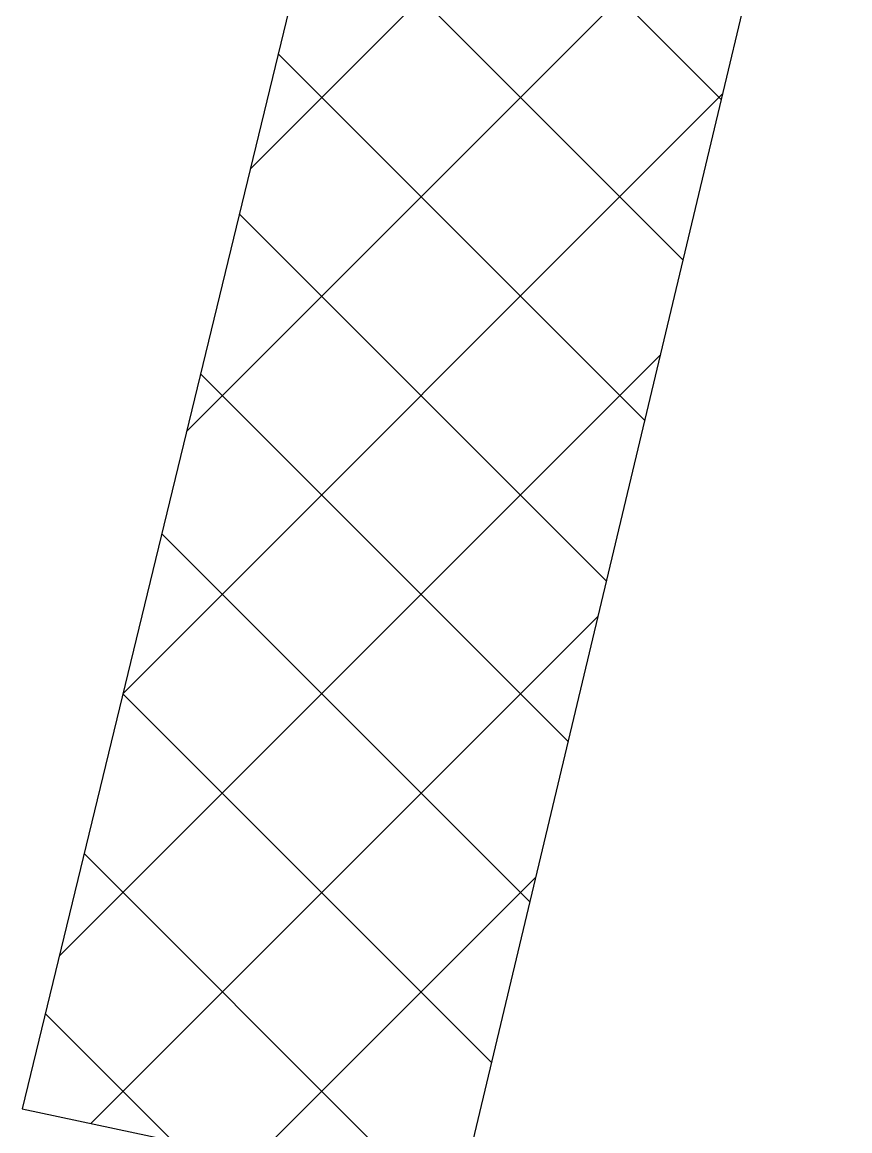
# Model space of a CAD drawing. Header units: metres. Extents: x 267365 to 277461, y 2088854 to 2108025.
# Drawn here: x 273502.6 to 273577.3, y 2097326.3 to 2097426.4 of the extents above; entities that cross this region are included whole.
import ezdxf

# ---------------------------------------------------------------- set-up
doc = ezdxf.new("R2010")
doc.units = ezdxf.units.M
doc.layers.add('HARBOUR', color=1, linetype='Continuous')

msp = doc.modelspace()

# ---------------------------------------------------------------- linework, layer by layer
at = {"layer": 'HARBOUR'}
for p, q in [((273541.98, 2097319.89), (273583.23, 2097492.61)), ((273541.98, 2097319.89), (273583.23, 2097492.61)), ((273537.98, 2097474.31), (273502.55, 2097328.24)), ((273537.98, 2097474.31), (273502.55, 2097328.24)), ((273502.55, 2097328.24), (273541.98, 2097319.89)), ((273502.55, 2097328.24), (273541.98, 2097319.89))]:
    msp.add_line(p, q, dxfattribs=at)
at = {"layer": 'HARBOUR', "linetype": 'Continuous'}
for p, q in [((273523.15, 2097413.17), (273577.15, 2097467.17)), ((273523.15, 2097413.17), (273577.15, 2097467.17)), ((273565.75, 2097419.43), (273532.69, 2097452.49)), ((273565.75, 2097419.43), (273532.69, 2097452.49)), ((273517.4, 2097389.46), (273571.52, 2097443.57)), ((273517.4, 2097389.46), (273571.52, 2097443.57)), ((273562.29, 2097404.93), (273529.18, 2097438.04)), ((273562.29, 2097404.93), (273529.18, 2097438.04)), ((273558.82, 2097390.44), (273525.68, 2097423.58)), ((273558.82, 2097390.44), (273525.68, 2097423.58)), ((273511.65, 2097365.75), (273565.88, 2097419.98)), ((273511.65, 2097365.75), (273565.88, 2097419.98)), ((273555.36, 2097375.94), (273522.17, 2097409.13)), ((273555.36, 2097375.94), (273522.17, 2097409.13)), ((273505.9, 2097342.04), (273560.24, 2097396.38)), ((273505.9, 2097342.04), (273560.24, 2097396.38)), ((273551.9, 2097361.44), (273518.67, 2097394.67)), ((273551.9, 2097361.44), (273518.67, 2097394.67)), ((273548.44, 2097346.94), (273515.16, 2097380.22)), ((273548.44, 2097346.94), (273515.16, 2097380.22)), ((273508.75, 2097326.93), (273554.61, 2097372.78)), ((273508.75, 2097326.93), (273554.61, 2097372.78)), ((273544.97, 2097332.44), (273511.65, 2097365.76)), ((273544.97, 2097332.44), (273511.65, 2097365.76)), ((273538.92, 2097320.54), (273508.15, 2097351.31)), ((273538.92, 2097320.54), (273508.15, 2097351.31)), ((273523.57, 2097323.79), (273548.97, 2097349.19)), ((273523.57, 2097323.79), (273548.97, 2097349.19)), ((273516.13, 2097325.36), (273504.64, 2097336.85)), ((273516.13, 2097325.36), (273504.64, 2097336.85))]:
    msp.add_line(p, q, dxfattribs=at)

doc.saveas('drawing.dxf')
